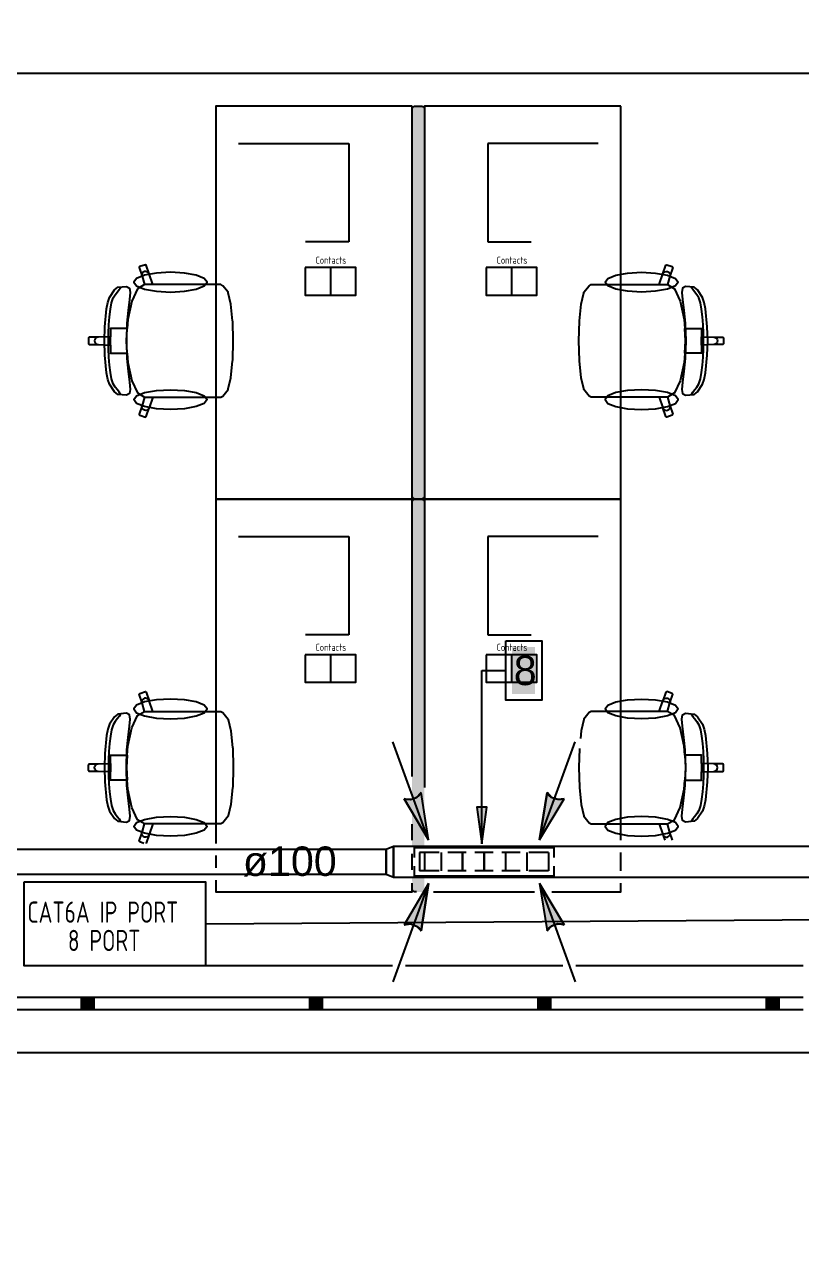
# Model space of a CAD drawing. Extents: x 25325 to 182345, y 3956 to 147305.
# Drawn here: x 91172.981 to 91175.473, y 73648.042 to 73651.979 of the extents above; entities that cross this region are included whole.
import ezdxf

# ---------------------------------------------------------------- set-up
doc = ezdxf.new("R2010")
doc.units = 0
doc.header["$MEASUREMENT"] = 0
for name, color, linetype in [('CAT6A CEILING PORTS', 5, 'CONTINUOUS'), ('CAT6A UNDERGROUND PORTS ROUTING', 1, 'CONTINUOUS'), ('CONTACTORS', 3, 'CONTINUOUS')]:
    doc.layers.add(name, color=color, linetype=linetype)
doc.styles.add('PDF Arial', font='arial.ttf')
doc.styles.add('Tabla_100', font='simplex.shx', dxfattribs={"width": 0.7, "height": 20})

# ---------------------------------------------------------------- blocks, each defined once
blk = doc.blocks.new('Sheet-Климатична и вентилационна система офис помещение етаж 4_1')
at = {"layer": 'CAT6A UNDERGROUND PORTS ROUTING', "true_color": 0xd8d8d8, "transparency": 33554687}
for points in [[(6.2588, 13.1622), (6.2628, 13.1632), (6.2657, 13.1661), (6.2667, 13.17), (6.2664, 14.4161), (6.2657, 14.418), (6.2628, 14.4209), (6.2588, 14.422), (6.2332, 14.4217), (6.2313, 14.4209), (6.2284, 14.418), (6.2273, 14.4141), (6.2273, 13.17), (6.2284, 13.1661), (6.2332, 13.1624), (6.2352, 13.1622)], [(5.2061, 11.5252), (5.2061, 11.5646), (5.1667, 11.5646), (5.1667, 11.5252)], [(5.9384, 11.5252), (5.9384, 11.5646), (5.899, 11.5646), (5.899, 11.5252)], [(6.6706, 11.5252), (6.6706, 11.5646), (6.6313, 11.5646), (6.6313, 11.5252)], [(7.4029, 11.5252), (7.4029, 11.5646), (7.3635, 11.5646), (7.3635, 11.5252)]]:
    blk.add_hatch(color=254, dxfattribs=at).paths.add_polyline_path(points)
h = blk.add_hatch(color=254, dxfattribs=at)
h.paths.add_polyline_path([(6.2499, 11.9024), (6.2609, 11.9026), (6.2628, 11.9034), (6.2657, 11.9063), (6.2667, 11.9102), (6.2667, 11.95), (6.2273, 11.95), (6.2276, 11.9082), (6.2284, 11.9063), (6.2324, 11.9031), (6.2352, 11.9024), (6.2418, 11.9024)])
h.paths.add_polyline_path([(6.2418, 12.0484), (6.2667, 12.0484), (6.2667, 12.0919), (6.2273, 12.1574), (6.2273, 12.0484), (6.2324, 12.0484)])
h.paths.add_polyline_path([(6.2667, 12.1549), (6.2664, 13.1563), (6.2657, 13.1582), (6.2628, 13.1611), (6.2588, 13.1622), (6.2332, 13.1619), (6.2284, 13.1582), (6.2273, 13.1543), (6.2273, 12.1998), (6.2324, 12.2009), (6.2418, 12.2057), (6.2499, 12.2125), (6.2562, 12.221), (6.2598, 12.1985)])
at = {"layer": 'CAT6A UNDERGROUND PORTS ROUTING', "true_color": 0xffffff, "transparency": 33554687}
blk.add_hatch(color=7, dxfattribs=at).paths.add_polyline_path([(6.5478, 12.6882), (6.6208, 12.6882), (6.6208, 12.5371), (6.5478, 12.5371)])
at = {"layer": 'CAT6A UNDERGROUND PORTS ROUTING', "transparency": 33554687}
for color, points in [(5, [(6.2803, 12.0693), (6.2562, 12.221), (6.2499, 12.2125), (6.2418, 12.2057), (6.2324, 12.2009), (6.2221, 12.1985), (6.2115, 12.1985), (6.2012, 12.2009)]), (5, [(6.6358, 12.0693), (6.7149, 12.2009), (6.7046, 12.1985), (6.694, 12.1985), (6.6837, 12.2009), (6.6743, 12.2057), (6.6662, 12.2125), (6.6598, 12.221)]), (7, [(6.4508, 12.0565), (6.4664, 12.1746), (6.4353, 12.1746)]), (5, [(6.2562, 11.7774), (6.2803, 11.929), (6.2012, 11.7974), (6.2115, 11.7999), (6.2221, 11.7999), (6.2324, 11.7974), (6.2418, 11.7927), (6.2499, 11.7859)]), (5, [(6.6598, 11.7774), (6.6662, 11.7859), (6.6743, 11.7927), (6.6837, 11.7974), (6.694, 11.7999), (6.7046, 11.7999), (6.7149, 11.7974), (6.6358, 11.929)])]:
    blk.add_hatch(color=color, dxfattribs=at).paths.add_polyline_path(points)
at = {"layer": 'CAT6A UNDERGROUND PORTS ROUTING', "color": 253, "true_color": 0x9c9c9c, "transparency": 33554687}
for points in [[(11.6602, 11.3866), (11.735, 11.3866), (11.735, 10.7465), (12.05, 10.7465), (12.05, 10.8252), (11.8138, 10.8252), (11.8138, 11.4654), (11.6602, 11.4654), (11.6602, 11.3866), (3.2778, 11.3866), (3.2778, 15.677)], [(6.2273, 14.422), (5.5974, 14.422), (5.5974, 13.1622), (6.2273, 13.1622), (6.2273, 14.422)], [(6.2273, 14.4141), (6.2296, 14.4197), (6.2352, 14.422)], [(6.2273, 13.17), (6.2273, 14.4141)], [(6.2352, 14.422), (6.2588, 14.422)], [(6.2588, 14.422), (6.2644, 14.4197), (6.2667, 14.4141)], [(6.8966, 14.422), (6.2667, 14.422), (6.2667, 13.1622), (6.8966, 13.1622), (6.8966, 14.422)], [(6.2667, 14.4141), (6.2667, 13.17)], [(5.6702, 14.3019), (6.0245, 14.3019)], [(5.6702, 14.3019), (5.6702, 14.3019)], [(6.0245, 14.3019), (6.0245, 13.987)], [(6.8239, 14.3019), (6.4696, 14.3019)], [(6.4696, 14.3019), (6.4696, 13.987)], [(6.8239, 14.3019), (6.8239, 14.3019)], [(6.0245, 13.987), (5.8856, 13.987)], [(6.4696, 13.987), (6.6085, 13.987)], [(5.3837, 13.8838), (5.3747, 13.9117), (5.3718, 13.9133), (5.3538, 13.9074), (5.3523, 13.9044), (5.3613, 13.8765), (5.3689, 13.8496), (5.347, 13.8359), (5.3283, 13.7968), (5.3158, 13.7382), (5.3139, 13.7088), (5.2834, 13.7088), (5.2599, 13.7088), (5.2599, 13.6825), (5.2206, 13.6811), (5.1915, 13.6811), (5.1892, 13.6787), (5.1892, 13.6692), (5.1892, 13.6597), (5.1915, 13.6573), (5.2206, 13.6573), (5.2599, 13.6559), (5.2599, 13.6295), (5.2834, 13.6295), (5.3139, 13.6295), (5.3158, 13.6001), (5.3283, 13.5415), (5.347, 13.5024), (5.3689, 13.4887), (5.3613, 13.4618), (5.3523, 13.434), (5.3538, 13.431), (5.3718, 13.4251), (5.3747, 13.4266), (5.3837, 13.4545)], [(7.0316, 13.8838), (7.0406, 13.9117), (7.0436, 13.9133), (7.0615, 13.9074), (7.063, 13.9044), (7.054, 13.8765), (7.0464, 13.8496), (7.0683, 13.8359), (7.087, 13.7968), (7.0996, 13.7382), (7.1014, 13.7088), (7.1319, 13.7088), (7.1555, 13.7088), (7.1555, 13.6825), (7.1947, 13.6811), (7.2238, 13.6811), (7.2261, 13.6787), (7.2261, 13.6692), (7.2261, 13.6597), (7.2238, 13.6573), (7.1947, 13.6573), (7.1555, 13.6559), (7.1555, 13.6295), (7.1319, 13.6295), (7.1014, 13.6295), (7.0996, 13.6001), (7.087, 13.5415), (7.0683, 13.5024), (7.0464, 13.4887), (7.054, 13.4618), (7.063, 13.434), (7.0615, 13.431), (7.0436, 13.4251), (7.0406, 13.4266), (7.0316, 13.4545)], [(5.4522, 13.889), (5.4073, 13.8866), (5.3693, 13.8798), (5.3438, 13.8695), (5.3349, 13.8574), (5.3438, 13.8452), (5.3693, 13.8349), (5.4073, 13.8281), (5.4522, 13.8257), (5.4971, 13.8281), (5.5352, 13.8349), (5.5606, 13.8452), (5.5695, 13.8574), (5.5606, 13.8695), (5.5352, 13.8798), (5.4971, 13.8866), (5.4522, 13.889)], [(5.3961, 13.8497), (5.3837, 13.8838), (5.3815, 13.8879), (5.3779, 13.8908), (5.3734, 13.892), (5.3689, 13.8915), (5.3649, 13.8892), (5.362, 13.8856), (5.3608, 13.8811), (5.3613, 13.8765)], [(6.9631, 13.889), (7.008, 13.8866), (7.0461, 13.8798), (7.0715, 13.8695), (7.0804, 13.8574), (7.0715, 13.8452), (7.0461, 13.8349), (7.008, 13.8281), (6.9631, 13.8257), (6.9182, 13.8281), (6.8801, 13.8349), (6.8547, 13.8452), (6.8458, 13.8574), (6.8547, 13.8695), (6.8801, 13.8798), (6.9182, 13.8866), (6.9631, 13.889)], [(7.0193, 13.8497), (7.0316, 13.8838), (7.0339, 13.8879), (7.0375, 13.8908), (7.0419, 13.892), (7.0465, 13.8915), (7.0505, 13.8892), (7.0533, 13.8856), (7.0546, 13.8811), (7.054, 13.8765)], [(5.2419, 13.7144), (5.2474, 13.7721), (5.2512, 13.7925), (5.2569, 13.8082), (5.2727, 13.8326), (5.2831, 13.8409), (5.3115, 13.8435), (5.3206, 13.8382), (5.323, 13.8246), (5.3209, 13.8019), (5.3163, 13.7662), (5.3127, 13.7261), (5.3108, 13.6692), (5.3127, 13.6122), (5.3163, 13.5721), (5.3209, 13.5365), (5.323, 13.5137), (5.3206, 13.5001), (5.3115, 13.4948), (5.2831, 13.4974), (5.2727, 13.5057), (5.2569, 13.5302), (5.2512, 13.5459), (5.2474, 13.5663), (5.2419, 13.6239), (5.2402, 13.6692), (5.2419, 13.7144)], [(5.2934, 13.4969), (5.2914, 13.4999), (5.2873, 13.5048), (5.2825, 13.5119), (5.2746, 13.5211), (5.2685, 13.5315), (5.2636, 13.5475), (5.2597, 13.568), (5.2568, 13.5916), (5.2548, 13.6171), (5.2536, 13.6434), (5.2533, 13.6692), (5.2536, 13.6949), (5.2548, 13.7212), (5.2568, 13.7468), (5.2597, 13.7704), (5.2636, 13.7908), (5.2685, 13.8068), (5.2746, 13.8172), (5.2825, 13.8264), (5.2873, 13.8335)], [(5.2873, 13.8335), (5.2914, 13.8385), (5.2934, 13.8414)], [(5.3689, 13.4887), (5.3691, 13.4886), (5.3961, 13.4886), (5.5607, 13.4886), (5.5891, 13.4886), (5.6135, 13.4886), (5.6203, 13.4922), (5.637, 13.5133), (5.6377, 13.515), (5.6461, 13.5512), (5.6517, 13.6053), (5.6518, 13.6062), (5.6537, 13.6692), (5.6518, 13.7322), (5.6517, 13.733), (5.6461, 13.7872), (5.6377, 13.8233), (5.637, 13.825), (5.6203, 13.8461), (5.6135, 13.8497), (5.5891, 13.8497), (5.5607, 13.8497), (5.3961, 13.8497), (5.3691, 13.8497), (5.3689, 13.8496)], [(7.0464, 13.4887), (7.0462, 13.4886), (7.0193, 13.4886), (6.8546, 13.4886), (6.8262, 13.4886), (6.8018, 13.4886), (6.795, 13.4922), (6.7783, 13.5133), (6.7776, 13.515), (6.7692, 13.5512), (6.7636, 13.6053), (6.7635, 13.6062), (6.7616, 13.6692), (6.7635, 13.7322), (6.7636, 13.733), (6.7692, 13.7872), (6.7776, 13.8233), (6.7783, 13.825), (6.795, 13.8461), (6.8018, 13.8497), (6.8262, 13.8497), (6.8546, 13.8497), (7.0193, 13.8497), (7.0462, 13.8497), (7.0464, 13.8496)], [(7.1734, 13.7144), (7.1679, 13.7721), (7.1641, 13.7925), (7.1584, 13.8082), (7.1426, 13.8326), (7.1322, 13.8409), (7.1038, 13.8435), (7.0947, 13.8382), (7.0923, 13.8246), (7.0944, 13.8019), (7.099, 13.7662), (7.1026, 13.7261), (7.1045, 13.6692), (7.1026, 13.6122), (7.099, 13.5721), (7.0944, 13.5365), (7.0923, 13.5137), (7.0947, 13.5001), (7.1038, 13.4948), (7.1322, 13.4974), (7.1426, 13.5057), (7.1584, 13.5302), (7.1641, 13.5459), (7.1679, 13.5663), (7.1734, 13.6239), (7.1751, 13.6692), (7.1734, 13.7144)], [(7.128, 13.8335), (7.1239, 13.8385), (7.1219, 13.8414)], [(7.1219, 13.4969), (7.1239, 13.4999), (7.128, 13.5048), (7.1328, 13.5119), (7.1408, 13.5211), (7.1468, 13.5315), (7.1517, 13.5475), (7.1556, 13.568), (7.1585, 13.5916), (7.1605, 13.6171), (7.1617, 13.6434), (7.1621, 13.6692), (7.1617, 13.6949), (7.1605, 13.7212), (7.1585, 13.7468), (7.1556, 13.7704), (7.1517, 13.7908), (7.1468, 13.8068), (7.1408, 13.8172), (7.1328, 13.8264), (7.128, 13.8335)], [(5.3139, 13.6295), (5.3114, 13.6692), (5.3139, 13.7088)], [(7.1014, 13.6295), (7.1039, 13.6692), (7.1014, 13.7088)], [(5.2206, 13.6811), (5.2161, 13.6801), (5.2123, 13.6776), (5.2097, 13.6737), (5.2088, 13.6692), (5.2097, 13.6646), (5.2123, 13.6608), (5.2161, 13.6582), (5.2206, 13.6573)], [(5.2599, 13.6559), (5.2599, 13.6692), (5.2599, 13.6825)], [(7.1555, 13.6559), (7.1555, 13.6692), (7.1555, 13.6825)], [(7.1947, 13.6811), (7.1992, 13.6801), (7.203, 13.6776), (7.2056, 13.6737), (7.2065, 13.6692), (7.2056, 13.6646), (7.203, 13.6608), (7.1992, 13.6582), (7.1947, 13.6573)], [(5.4522, 13.4493), (5.4073, 13.4517), (5.3693, 13.4586), (5.3438, 13.4689), (5.3349, 13.481), (5.3438, 13.4931), (5.3693, 13.5034), (5.4073, 13.5103), (5.4522, 13.5127), (5.4971, 13.5103), (5.5352, 13.5034), (5.5606, 13.4931), (5.5695, 13.481), (5.5606, 13.4689), (5.5352, 13.4586), (5.4971, 13.4517), (5.4522, 13.4493)], [(6.9631, 13.4493), (7.008, 13.4517), (7.0461, 13.4586), (7.0715, 13.4689), (7.0804, 13.481), (7.0715, 13.4931), (7.0461, 13.5034), (7.008, 13.5103), (6.9631, 13.5127), (6.9182, 13.5103), (6.8801, 13.5034), (6.8547, 13.4931), (6.8458, 13.481), (6.8547, 13.4689), (6.8801, 13.4586), (6.9182, 13.4517), (6.9631, 13.4493)], [(5.3961, 13.4886), (5.3837, 13.4545), (5.3815, 13.4504), (5.3779, 13.4476), (5.3734, 13.4463), (5.3689, 13.4469), (5.3649, 13.4491), (5.362, 13.4528), (5.3608, 13.4572), (5.3613, 13.4618)], [(7.0193, 13.4886), (7.0316, 13.4545), (7.0339, 13.4504), (7.0375, 13.4476), (7.0419, 13.4463), (7.0465, 13.4469), (7.0505, 13.4491), (7.0533, 13.4528), (7.0546, 13.4572), (7.054, 13.4618)], [(6.2273, 13.1622), (5.5974, 13.1622), (5.5974, 12.0582)], [(6.2352, 13.1622), (6.2296, 13.1645), (6.2273, 13.17)], [(6.2273, 13.1543), (6.2296, 13.1599), (6.2352, 13.1622)], [(6.2273, 12.2723), (6.2273, 13.1622)], [(6.2273, 12.2723), (6.2273, 13.1543)], [(6.2588, 13.1622), (6.2352, 13.1622), (6.2588, 13.1622)], [(6.2667, 13.17), (6.2644, 13.1645), (6.2588, 13.1622)], [(6.2588, 13.1622), (6.2644, 13.1599), (6.2667, 13.1543)], [(6.8966, 13.1622), (6.2667, 13.1622), (6.2667, 12.2374)], [(6.2667, 13.1543), (6.2667, 12.2374)], [(6.8966, 12.0681), (6.8966, 13.1622)], [(5.6702, 13.0421), (6.0245, 13.0421)], [(5.6702, 13.0421), (5.6702, 13.0421)], [(6.0245, 13.0421), (6.0245, 12.7272)], [(6.8239, 13.0421), (6.4696, 13.0421)], [(6.4696, 13.0421), (6.4696, 12.7272)], [(6.8239, 13.0421), (6.8239, 13.0421)], [(6.0245, 12.7272), (5.8856, 12.7272)], [(6.4696, 12.7272), (6.6085, 12.7272)], [(5.3673, 12.0582), (5.3538, 12.0626), (5.3523, 12.0656), (5.3613, 12.0935), (5.3689, 12.1204), (5.347, 12.1341), (5.3283, 12.1732), (5.3158, 12.2318), (5.3139, 12.2612), (5.2834, 12.2612), (5.2599, 12.2612), (5.2599, 12.2876), (5.2206, 12.289), (5.1915, 12.289), (5.1892, 12.2913), (5.1892, 12.3009), (5.1892, 12.3104), (5.1915, 12.3127), (5.2206, 12.3127), (5.2599, 12.3142), (5.2599, 12.3405), (5.2834, 12.3405), (5.3139, 12.3405), (5.3158, 12.3699), (5.3283, 12.4285), (5.347, 12.4676), (5.3689, 12.4813), (5.3613, 12.5082), (5.3523, 12.5361), (5.3538, 12.5391), (5.3718, 12.5449), (5.3747, 12.5434), (5.3837, 12.5155)], [(5.4522, 12.5207), (5.4073, 12.5183), (5.3693, 12.5115), (5.3438, 12.5012), (5.3349, 12.489), (5.3438, 12.4769), (5.3693, 12.4666), (5.4073, 12.4598), (5.4522, 12.4573), (5.4971, 12.4598), (5.5352, 12.4666), (5.5606, 12.4769), (5.5695, 12.489), (5.5606, 12.5012), (5.5352, 12.5115), (5.4971, 12.5183), (5.4522, 12.5207)], [(5.3961, 12.4814), (5.3837, 12.5155), (5.3815, 12.5196), (5.3779, 12.5224), (5.3734, 12.5237), (5.3689, 12.5232), (5.3649, 12.5209), (5.362, 12.5173), (5.3608, 12.5128), (5.3613, 12.5082)], [(6.9631, 12.5207), (7.008, 12.5183), (7.0461, 12.5115), (7.0715, 12.5012), (7.0804, 12.489), (7.0715, 12.4769), (7.0461, 12.4666), (7.008, 12.4598), (6.9631, 12.4573), (6.9182, 12.4598), (6.8801, 12.4666), (6.8547, 12.4769), (6.8458, 12.489), (6.8547, 12.5012), (6.8801, 12.5115), (6.9182, 12.5183), (6.9631, 12.5207)], [(7.0193, 12.4814), (7.0316, 12.5155), (7.0339, 12.5196), (7.0375, 12.5224), (7.0419, 12.5237), (7.0465, 12.5232), (7.0505, 12.5209), (7.0533, 12.5173), (7.0546, 12.5128), (7.054, 12.5082)], [(7.0622, 12.0681), (7.054, 12.0935), (7.0464, 12.1204), (7.0683, 12.1341), (7.087, 12.1732), (7.0996, 12.2318), (7.1014, 12.2612), (7.1319, 12.2612), (7.1555, 12.2612), (7.1555, 12.2876), (7.1947, 12.289), (7.2238, 12.289), (7.2261, 12.2913), (7.2261, 12.3009), (7.2261, 12.3104), (7.2238, 12.3127), (7.1947, 12.3127), (7.1555, 12.3142), (7.1555, 12.3405), (7.1319, 12.3405), (7.1014, 12.3405), (7.0996, 12.3699), (7.087, 12.4285), (7.0683, 12.4676), (7.0464, 12.4813), (7.054, 12.5082), (7.063, 12.5361), (7.0615, 12.5391), (7.0436, 12.5449), (7.0406, 12.5434), (7.0316, 12.5155)], [(5.3689, 12.4813), (5.3691, 12.4814), (5.3961, 12.4814), (5.5607, 12.4814), (5.5891, 12.4814), (5.6135, 12.4814), (5.6203, 12.4778), (5.637, 12.4567), (5.6377, 12.455), (5.6461, 12.4188), (5.6517, 12.3647), (5.6518, 12.3639), (5.6537, 12.3009), (5.6518, 12.2378), (5.6517, 12.237), (5.6461, 12.1829), (5.6377, 12.1467), (5.637, 12.145), (5.6203, 12.1239), (5.6135, 12.1203), (5.5891, 12.1203), (5.5607, 12.1203), (5.3961, 12.1203), (5.3691, 12.1203), (5.3689, 12.1204)], [(7.0464, 12.4813), (7.0462, 12.4814), (7.0193, 12.4814), (6.8546, 12.4814), (6.8262, 12.4814), (6.8018, 12.4814), (6.795, 12.4778), (6.7783, 12.4567), (6.7776, 12.455), (6.7692, 12.4188), (6.7667, 12.3941)], [(5.2419, 12.2556), (5.2474, 12.1979), (5.2512, 12.1776), (5.2569, 12.1619), (5.2727, 12.1374), (5.2831, 12.1291), (5.3115, 12.1265), (5.3206, 12.1318), (5.323, 12.1454), (5.3209, 12.1682), (5.3163, 12.2038), (5.3127, 12.2439), (5.3108, 12.3009), (5.3127, 12.3578), (5.3163, 12.3979), (5.3209, 12.4336), (5.323, 12.4563), (5.3206, 12.4699), (5.3115, 12.4752), (5.2831, 12.4726), (5.2727, 12.4643), (5.2569, 12.4399), (5.2512, 12.4241), (5.2474, 12.4038), (5.2419, 12.3461), (5.2402, 12.3009), (5.2419, 12.2556)], [(5.2934, 12.4731), (5.2914, 12.4702), (5.2873, 12.4652), (5.2825, 12.4581), (5.2746, 12.4489), (5.2685, 12.4385), (5.2636, 12.4225), (5.2597, 12.4021), (5.2568, 12.3784), (5.2548, 12.3529), (5.2536, 12.3266), (5.2533, 12.3009), (5.2536, 12.2751), (5.2548, 12.2488), (5.2568, 12.2233), (5.2597, 12.1997), (5.2636, 12.1792), (5.2685, 12.1632), (5.2746, 12.1528), (5.2825, 12.1436), (5.2873, 12.1365)], [(7.1734, 12.2556), (7.1679, 12.1979), (7.1641, 12.1776), (7.1584, 12.1619), (7.1426, 12.1374), (7.1322, 12.1291), (7.1038, 12.1265), (7.0947, 12.1318), (7.0923, 12.1454), (7.0944, 12.1682), (7.099, 12.2038), (7.1026, 12.2439), (7.1045, 12.3009), (7.1026, 12.3578), (7.099, 12.3979), (7.0944, 12.4336), (7.0923, 12.4563), (7.0947, 12.4699), (7.1038, 12.4752), (7.1322, 12.4726), (7.1426, 12.4643), (7.1584, 12.4399), (7.1641, 12.4241), (7.1679, 12.4038), (7.1734, 12.3461), (7.1751, 12.3009), (7.1734, 12.2556)], [(7.1219, 12.4731), (7.1239, 12.4702), (7.128, 12.4652), (7.1328, 12.4581), (7.1408, 12.4489), (7.1468, 12.4385), (7.1517, 12.4225), (7.1556, 12.4021), (7.1585, 12.3784), (7.1605, 12.3529), (7.1617, 12.3266), (7.1621, 12.3009), (7.1617, 12.2751), (7.1605, 12.2488), (7.1585, 12.2233), (7.1556, 12.1997), (7.1517, 12.1792), (7.1468, 12.1632), (7.1408, 12.1528), (7.1328, 12.1436), (7.128, 12.1365)], [(6.7635, 12.3625), (6.7616, 12.3009), (6.7635, 12.2378), (6.7636, 12.237), (6.7692, 12.1829), (6.7776, 12.1467), (6.7783, 12.145), (6.795, 12.1239), (6.8018, 12.1203), (6.8262, 12.1203), (6.8546, 12.1203), (7.0193, 12.1203), (7.0462, 12.1203), (7.0464, 12.1204)], [(5.3139, 12.3405), (5.3114, 12.3009), (5.3139, 12.2612)], [(7.1014, 12.3405), (7.1039, 12.3009), (7.1014, 12.2612)], [(5.2206, 12.289), (5.2161, 12.2899), (5.2123, 12.2925), (5.2097, 12.2963), (5.2088, 12.3009), (5.2097, 12.3054), (5.2123, 12.3093), (5.2161, 12.3118), (5.2206, 12.3127)], [(5.2599, 12.3142), (5.2599, 12.3009), (5.2599, 12.2876)], [(7.1555, 12.3142), (7.1555, 12.3009), (7.1555, 12.2876)], [(7.1947, 12.289), (7.1992, 12.2899), (7.203, 12.2925), (7.2056, 12.2963), (7.2065, 12.3009), (7.2056, 12.3054), (7.203, 12.3093), (7.1992, 12.3118), (7.1947, 12.3127)], [(5.2873, 12.1365), (5.2914, 12.1316), (5.2934, 12.1286)], [(5.4522, 12.081), (5.4073, 12.0834), (5.3693, 12.0903), (5.3438, 12.1005), (5.3349, 12.1127), (5.3438, 12.1248), (5.3693, 12.1351), (5.4073, 12.1419), (5.4522, 12.1444), (5.4971, 12.1419), (5.5352, 12.1351), (5.5606, 12.1248), (5.5695, 12.1127), (5.5606, 12.1005), (5.5352, 12.0903), (5.4971, 12.0834), (5.4522, 12.081)], [(6.9631, 12.081), (7.008, 12.0834), (7.0461, 12.0903), (7.0715, 12.1005), (7.0804, 12.1127), (7.0715, 12.1248), (7.0461, 12.1351), (7.008, 12.1419), (6.9631, 12.1444), (6.9182, 12.1419), (6.8801, 12.1351), (6.8547, 12.1248), (6.8458, 12.1127), (6.8547, 12.1005), (6.8801, 12.0903), (6.9182, 12.0834), (6.9631, 12.081)], [(7.128, 12.1365), (7.1239, 12.1316), (7.1219, 12.1286)], [(5.3961, 12.1203), (5.3837, 12.0862), (5.3815, 12.0821), (5.3779, 12.0793), (5.3734, 12.078), (5.3689, 12.0785), (5.3649, 12.0808), (5.362, 12.0845), (5.3608, 12.0889), (5.3613, 12.0935)], [(6.2273, 12.0681), (6.2273, 12.1192)], [(6.2273, 12.0681), (6.2273, 12.1192)], [(7.0193, 12.1203), (7.0316, 12.0862), (7.0339, 12.0821), (7.0375, 12.0793), (7.0419, 12.078), (7.0465, 12.0785), (7.0505, 12.0808), (7.0533, 12.0845), (7.0546, 12.0889), (7.054, 12.0935)], [(5.3837, 12.0862), (5.3747, 12.0583), (5.3746, 12.0582)], [(7.0316, 12.0862), (7.0374, 12.0681)], [(5.5974, 12.0189), (5.5974, 11.9795)], [(6.2273, 11.9735), (6.2273, 12.0248)], [(6.2273, 11.9735), (6.2273, 12.0248)], [(6.2667, 12.0256), (6.2667, 11.9728)], [(6.2667, 12.0256), (6.2667, 11.9728)], [(6.8966, 11.9697), (6.8966, 12.0287)], [(5.5974, 11.9401), (5.5974, 11.9024), (6.2273, 11.9024), (6.2273, 11.9303)], [(6.2273, 11.9102), (6.2273, 11.9303)], [(6.6748, 11.9024), (6.8966, 11.9024), (6.8966, 11.9303)], [(6.2352, 11.9024), (6.2296, 11.9047), (6.2273, 11.9102)], [(6.2413, 11.9024), (6.2352, 11.9024)], [(6.296, 11.9024), (6.6201, 11.9024)], [(4.9853, 11.6669), (6.1639, 11.6669)], [(6.2058, 11.6669), (6.7103, 11.6669)], [(6.7522, 11.6669), (7.4816, 11.6669)], [(3.6676, 11.5646), (7.4816, 11.5646)], [(5.1667, 11.5646), (5.2061, 11.5646), (5.2061, 11.5252), (5.1667, 11.5252), (5.1667, 11.5646)], [(5.899, 11.5646), (5.9384, 11.5646), (5.9384, 11.5252), (5.899, 11.5252), (5.899, 11.5646)], [(6.6313, 11.5646), (6.6706, 11.5646), (6.6706, 11.5252), (6.6313, 11.5252), (6.6313, 11.5646)], [(7.3635, 11.5646), (7.4029, 11.5646), (7.4029, 11.5252), (7.3635, 11.5252), (7.3635, 11.5646)], [(3.6676, 11.5252), (7.4816, 11.5252)]]:
    blk.add_lwpolyline(points, dxfattribs=at)
at = {"layer": 'CAT6A UNDERGROUND PORTS ROUTING', "color": 7, "transparency": 33554687}
for points in [[(6.5282, 12.7078), (6.6431, 12.7078), (6.6431, 12.5173), (6.5282, 12.5173), (6.5282, 12.7078)], [(6.4508, 12.6126), (6.5282, 12.6126)], [(6.4508, 12.0565), (6.4508, 12.6126)], [(6.2803, 12.0693), (6.1658, 12.3838)], [(6.6358, 12.0693), (6.7503, 12.3838)], [(6.2012, 12.2009), (6.2221, 12.1985), (6.2418, 12.2057), (6.2562, 12.221)], [(6.2562, 12.221), (6.2499, 12.2125), (6.2418, 12.2057), (6.2324, 12.2009), (6.2221, 12.1985), (6.2115, 12.1985), (6.2012, 12.2009)], [(6.2803, 12.0693), (6.2562, 12.221)], [(6.2803, 12.0693), (6.2562, 12.221)], [(6.6358, 12.0693), (6.6598, 12.221)], [(6.6598, 12.221), (6.6358, 12.0693)], [(6.7149, 12.2009), (6.694, 12.1985), (6.6743, 12.2057), (6.6598, 12.221)], [(6.7149, 12.2009), (6.7046, 12.1985), (6.694, 12.1985), (6.6837, 12.2009), (6.6743, 12.2057), (6.6662, 12.2125), (6.6598, 12.221)], [(6.2803, 12.0693), (6.2012, 12.2009)], [(6.2012, 12.2009), (6.2803, 12.0693)], [(6.4508, 12.0565), (6.4664, 12.1746), (6.4353, 12.1746), (6.4508, 12.0565)], [(6.6358, 12.0693), (6.7149, 12.2009)], [(6.6358, 12.0693), (6.7149, 12.2009)], [(6.2348, 12.043), (6.2348, 12.0452)], [(6.2348, 12.0452), (6.6813, 12.0452)], [(6.2348, 12.013), (6.2348, 12.043)], [(6.2514, 12.0287), (6.2514, 11.9992)], [(6.3143, 12.0287), (6.2514, 12.0287)], [(6.3203, 12.0287), (6.3203, 11.9992)], [(6.401, 12.0287), (6.3419, 12.0287)], [(6.3891, 12.0287), (6.3891, 11.9697)], [(6.3891, 11.9992), (6.3891, 12.0287)], [(6.4876, 12.0287), (6.4285, 12.0287)], [(6.458, 12.0287), (6.458, 11.9697)], [(6.458, 11.9992), (6.458, 12.0287)], [(6.5742, 12.0287), (6.5151, 12.0287)], [(6.5269, 12.0287), (6.5269, 11.9697)], [(6.5269, 12.0287), (6.5269, 11.9992)], [(6.5958, 11.9992), (6.5958, 12.0287)], [(6.6647, 12.0287), (6.6017, 12.0287)], [(6.6647, 12.0287), (6.6647, 11.9992)], [(6.6813, 12.0452), (6.6813, 12.043)], [(6.6813, 12.043), (6.6813, 12.013)], [(6.2348, 11.9554), (6.2348, 11.9854)], [(6.2514, 11.9992), (6.2514, 11.9697)], [(6.3143, 11.9697), (6.2514, 11.9697)], [(6.3203, 11.9992), (6.3203, 11.9697)], [(6.401, 11.9697), (6.3419, 11.9697)], [(6.3891, 11.9697), (6.3891, 11.9992)], [(6.4876, 11.9697), (6.4285, 11.9697)], [(6.458, 11.9697), (6.458, 11.9992)], [(6.5742, 11.9697), (6.5151, 11.9697)], [(6.5269, 11.9992), (6.5269, 11.9697)], [(6.5958, 11.9697), (6.5958, 11.9992)], [(6.6647, 11.9697), (6.6017, 11.9697)], [(6.6647, 11.9992), (6.6647, 11.9697)], [(6.6813, 11.9854), (6.6813, 11.9554)], [(6.2803, 11.929), (6.1658, 11.6146)], [(6.2803, 11.929), (6.2012, 11.7974)], [(6.2803, 11.929), (6.2012, 11.7974)], [(6.2348, 11.9531), (6.2348, 11.9553)], [(6.6813, 11.9531), (6.2348, 11.9531)], [(6.2803, 11.929), (6.2562, 11.7774)], [(6.2562, 11.7774), (6.2803, 11.929)], [(6.6358, 11.929), (6.6598, 11.7774)], [(6.6358, 11.929), (6.7149, 11.7974)], [(6.6358, 11.929), (6.7503, 11.6146)], [(6.7149, 11.7974), (6.6358, 11.929)], [(6.6358, 11.929), (6.6598, 11.7774)], [(6.6813, 11.9553), (6.6813, 11.9531)], [(6.2012, 11.7974), (6.2221, 11.7999), (6.2418, 11.7927), (6.2562, 11.7774)], [(6.2012, 11.7974), (6.2115, 11.7999), (6.2221, 11.7999), (6.2324, 11.7974), (6.2418, 11.7927), (6.2499, 11.7859), (6.2562, 11.7774)], [(6.7149, 11.7974), (6.694, 11.7999), (6.6743, 11.7927), (6.6598, 11.7774)], [(6.6598, 11.7774), (6.6662, 11.7859), (6.6743, 11.7927), (6.6837, 11.7974), (6.694, 11.7999), (6.7046, 11.7999), (6.7149, 11.7974)]]:
    blk.add_lwpolyline(points, dxfattribs=at)
at = {"layer": 'CAT6A UNDERGROUND PORTS ROUTING', "color": 5, "transparency": 33554687}
for points in [[(6.1677, 12.0484), (6.1439, 12.0386)], [(8.1816, 12.0484), (6.1677, 12.0484)], [(6.1677, 12.0435), (6.1677, 12.0467), (6.1677, 12.0484)], [(6.1677, 12.0484), (6.1677, 12.0435), (6.1677, 12.0299), (6.1677, 12.0101), (6.1677, 11.9882), (6.1677, 11.9685), (6.1677, 11.9548), (6.1677, 11.95)], [(6.1439, 12.0386), (3.8843, 12.0386)], [(6.1439, 12.0386), (6.1439, 12.0372), (6.1439, 12.0347)], [(6.1439, 11.9907), (6.1439, 12.0079), (6.1439, 12.0237), (6.1439, 12.0347), (6.1439, 12.0386)], [(6.1439, 12.0345), (6.1439, 12.0333), (6.1439, 12.027), (6.1439, 12.0189), (6.1439, 12.0094), (6.1439, 11.9992)], [(6.1677, 11.9992), (6.1677, 12.0119), (6.1677, 12.0238), (6.1677, 12.034), (6.1677, 12.0418), (6.1677, 12.0435)], [(6.1439, 11.9992), (6.1439, 11.989), (6.1439, 11.9795), (6.1439, 11.9713), (6.1439, 11.9651), (6.1439, 11.9639)], [(6.1439, 11.9598), (6.1439, 11.9637), (6.1439, 11.9746), (6.1439, 11.9904)], [(6.1677, 11.9549), (6.1677, 11.9566), (6.1677, 11.9644), (6.1677, 11.9746), (6.1677, 11.9864), (6.1677, 11.9992)], [(3.8843, 11.9598), (6.1439, 11.9598)], [(6.1439, 11.9637), (6.1439, 11.9612), (6.1439, 11.9598)], [(6.1439, 11.9598), (6.1677, 11.95)], [(6.1677, 11.95), (6.1677, 11.9516), (6.1677, 11.9548)], [(6.1677, 11.95), (8.1816, 11.95)]]:
    blk.add_lwpolyline(points, dxfattribs=at)
at = {"layer": 'CAT6A UNDERGROUND PORTS ROUTING', "color": 7, "char_height": 0.094445, "attachment_point": 7, "style": 'PDF Arial'}
for s, insert in [('\\W1.001422;8', (6.5532, 12.5642)), ('\\W1.001034;ø100', (5.6844, 11.9512))]:
    blk.add_mtext(s, dxfattribs=dict(at, insert=insert))

msp = doc.modelspace()

# ---------------------------------------------------------------- linework, layer by layer
at = {"layer": 'CAT6A CEILING PORTS'}
msp.add_line((91177.7672, 73651.8214), (91172.6919, 73651.8214), dxfattribs=at)
at = {"layer": 'CAT6A UNDERGROUND PORTS ROUTING'}
msp.add_line((91173.5623, 73649.0959), (91177.7423, 73649.1234), dxfattribs=at)
msp.add_lwpolyline([(91172.9794, 73649.2294), (91172.9794, 73648.9623), (91173.5623, 73648.9623), (91173.5623, 73649.2294)], close=True, dxfattribs=at)
at = {"layer": 'CONTACTORS'}
for p, q in [((91173.9622, 73651.1994), (91173.9622, 73651.1113)), ((91174.543, 73651.1994), (91174.543, 73651.1113)), ((91173.9622, 73649.9582), (91173.9622, 73649.87)), ((91174.543, 73649.9582), (91174.543, 73649.87))]:
    msp.add_line(p, q, dxfattribs=at)
for points in [[(91173.8809, 73651.1994), (91173.8809, 73651.1113), (91174.0436, 73651.1113), (91174.0436, 73651.1994)], [(91174.4616, 73651.1994), (91174.4616, 73651.1113), (91174.6243, 73651.1113), (91174.6243, 73651.1994)], [(91173.8809, 73649.9582), (91173.8809, 73649.87), (91174.0436, 73649.87), (91174.0436, 73649.9582)], [(91174.4616, 73649.9582), (91174.4616, 73649.87), (91174.6243, 73649.87), (91174.6243, 73649.9582)]]:
    msp.add_lwpolyline(points, close=True, dxfattribs=at)

# ---------------------------------------------------------------- block references
at = {"layer": 'CAT6A UNDERGROUND PORTS ROUTING'}
msp.add_blockref('Sheet-Климатична и вентилационна система офис помещение етаж 4_1', (91167.997, 73637.2953), dxfattribs=at)

# ---------------------------------------------------------------- texts
at = {"layer": 'CAT6A UNDERGROUND PORTS ROUTING', "attachment_point": 1, "style": 'Tabla_100'}
for s, insert, char_height in [('CAT6A IP PORT', (91172.9906, 73649.1669), 0.068034), ('8 PORT', (91173.1202, 73649.0761), 0.06803)]:
    msp.add_mtext_dynamic_manual_height_columns(s, width=3.074449, gutter_width=0.3421, heights=[0], dxfattribs=dict(at, insert=insert, char_height=char_height))
at = {"layer": 'CONTACTORS', "char_height": 0.0227, "attachment_point": 1, "style": 'Tabla_100'}
for insert in [(91173.9143, 73651.2347), (91174.4951, 73651.2347), (91173.9143, 73649.9934), (91174.4951, 73649.9934)]:
    msp.add_mtext_dynamic_manual_height_columns('Contacts', width=1.026008, gutter_width=0.1142, heights=[0], dxfattribs=dict(at, insert=insert))

doc.saveas('drawing.dxf')
